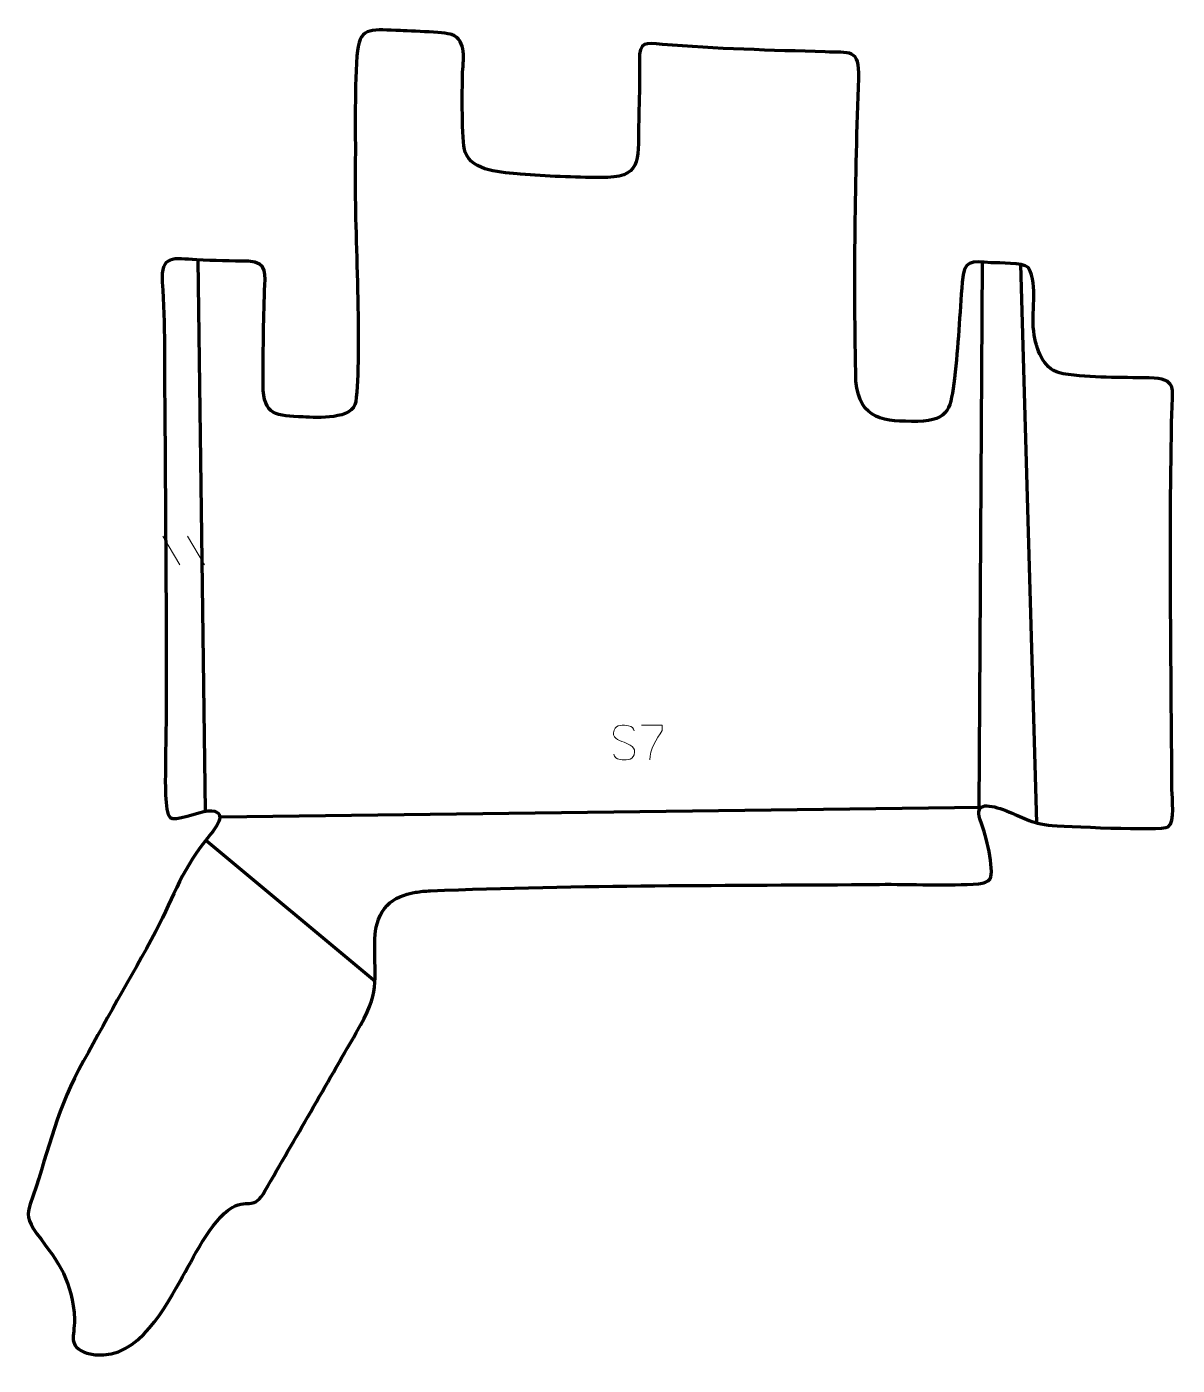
# Model space of a CAD drawing. Header units: millimetres. Extents: x -846 to -19, y -39 to 923.
import ezdxf

# ---------------------------------------------------------------- set-up
doc = ezdxf.new("R2010")
doc.units = ezdxf.units.MM
doc.header["$MEASUREMENT"] = 0
doc.layers.add('layer 2', color=7, linetype='Continuous')
doc.layers.add('layer 3', color=7, linetype='Continuous')

msp = doc.modelspace()

# ---------------------------------------------------------------- linework, layer by layer
at = {"layer": 'layer 2', "color": 140, "lineweight": 158}
for points in [[(-723.1344, 755.6946), (-723.1344, 755.6946), (-717.8897, 359.4724), (-717.8897, 359.4724)], [(-161.312, 360.573), (-161.312, 360.573), (-158.8469, 754.0821), (-158.8469, 754.0821)], [(-119.6916, 350.7769), (-119.6916, 350.7769), (-131.3797, 752.3333), (-131.3797, 752.3333)], [(-706.8352, 355.1886), (-706.8352, 355.1886), (-160.0917, 362.0962), (-160.0917, 362.0962)], [(-717.4852, 338.6304), (-717.4852, 338.6304), (-595.6805, 236.9973), (-595.6805, 236.9973)]]:
    msp.add_open_spline(points, degree=3, dxfattribs=at)
at = {"layer": 'layer 3', "color": 242, "lineweight": 158}
msp.add_open_spline([(-555.777, 301.8947), (-559.5055, 301.7389), (-563.1608, 301.4074), (-566.6811, 300.7973), (-566.6811, 300.7973), (-582.7184, 298.0176), (-594.9731, 289.5107), (-595.845, 266.8895), (-595.845, 266.8895), (-596.4709, 233.9862), (-591.2331, 230.7991), (-609.2199, 199.6377), (-609.2199, 199.6377), (-631.0412, 161.871), (-652.7465, 124.0371), (-674.6337, 86.3084), (-674.6337, 86.3084), (-683.3224, 71.331), (-685.1953, 80.922), (-698.4962, 74.1754), (-698.4962, 74.1754), (-713.8546, 64.5291), (-726.5533, 37.1362), (-735.8005, 21.1309), (-735.8005, 21.1309), (-749.5454, -2.9414), (-769.4049, -39.3578), (-802.9452, -30.7441), (-802.9452, -30.7441), (-816.8839, -25.3336), (-811.8776, -19.1637), (-811.6527, -6.4246), (-811.6527, -6.4246), (-813.6336, 21.322), (-822.3051, 33.9811), (-838.8671, 55.149), (-838.8671, 55.149), (-846.0822, 65.2687), (-846.0008, 69.4614), (-843.5883, 76.3893), (-843.5883, 76.3893), (-831.9032, 109.9456), (-825.8168, 140.5969), (-808.5357, 173.3128), (-808.5357, 173.3128), (-790.742, 206.999), (-771.4718, 239.4604), (-753.2171, 272.7737), (-753.2171, 272.7737), (-739.9339, 299.0476), (-734.058, 318.6093), (-714.3743, 341.981), (-714.3743, 341.981), (-709.2588, 348.055), (-700.7633, 360.0681), (-715.8041, 359.4001), (-715.8041, 359.4001), (-722.2297, 359.1147), (-739.8631, 351.3127), (-743.0405, 354.5037), (-743.0405, 354.5037), (-747.0273, 358.5075), (-746.4467, 382.1587), (-746.4132, 388.5561), (-746.4132, 388.5561), (-746.407, 401.4702), (-745.9587, 414.3893), (-745.8363, 427.3062), (-745.8363, 427.3062), (-745.8572, 450.707), (-745.8781, 474.1078), (-745.899, 497.5086), (-745.899, 497.5086), (-745.899, 497.5086), (-746.8406, 647.8822), (-746.8406, 647.8822), (-746.8406, 647.8822), (-747.2937, 677.9907), (-746.3679, 709.8675), (-748.6381, 739.5789), (-748.6381, 739.5789), (-750.1825, 759.7929), (-740.2069, 756.6356), (-723.8966, 755.7349), (-723.8966, 755.7349), (-711.415, 755.0677), (-699.1368, 754.8071), (-686.6452, 754.7093), (-686.6452, 754.7093), (-672.3087, 753.9111), (-674.7542, 744.9488), (-675.128, 733.6611), (-675.128, 733.6611), (-675.7523, 711.2235), (-676.2676, 688.0514), (-676.1368, 665.6256), (-676.1368, 665.6256), (-676.0069, 643.3692), (-666.3451, 643.6616), (-647.2496, 642.7017), (-647.2496, 642.7017), (-637.2657, 642.2), (-611.3258, 640.7028), (-609.5429, 653.6533), (-609.5429, 653.6533), (-604.9254, 687.1925), (-610.5078, 778.9943), (-609.9324, 816.9108), (-609.9324, 816.9108), (-609.5032, 845.1958), (-610.5941, 874.2402), (-608.6932, 902.4518), (-608.6932, 902.4518), (-607.2836, 923.3723), (-599.3669, 921.2976), (-580.7267, 920.7517), (-580.7267, 920.7517), (-574.478, 920.5528), (-545.0332, 919.4585), (-540.6029, 917.7772), (-540.6029, 917.7772), (-529.0584, 913.3957), (-532.5128, 899.0524), (-532.7244, 888.9837), (-532.7244, 888.9837), (-532.9523, 878.1436), (-533.5422, 841.922), (-530.8952, 833.2088), (-530.8952, 833.2088), (-525.8543, 819.0939), (-503.7621, 818.5894), (-491.0053, 817.3482), (-491.0053, 817.3482), (-472.4037, 815.8708), (-452.474, 815.075), (-433.8061, 814.8631), (-433.8061, 814.8631), (-403.597, 814.5199), (-406.6824, 826.5363), (-406.1494, 852.5499), (-406.1494, 852.5499), (-405.8282, 868.1495), (-405.2473, 883.7535), (-405.5265, 899.3544), (-405.5265, 899.3544), (-405.769, 912.9052), (-401.3864, 911.8327), (-388.8835, 910.7312), (-388.8835, 910.7312), (-351.0203, 907.3958), (-310.0476, 906.4898), (-272.0045, 905.2857), (-272.0045, 905.2857), (-254.5284, 904.7326), (-247.0452, 907.7902), (-247.8482, 886.407), (-247.8482, 886.407), (-250.3828, 816.0448), (-251.5, 738.9825), (-249.8888, 668.3433), (-249.8888, 668.3433), (-246.9152, 640.0837), (-229.5706, 639.426), (-205.3744, 639.5553), (-205.3744, 639.5553), (-182.2275, 640.0528), (-181.752, 649.6547), (-179.0422, 670.4686), (-179.0422, 670.4686), (-176.2282, 693.8641), (-175.3099, 716.3497), (-173.4946, 739.6919), (-173.4946, 739.6919), (-172.2259, 756.0042), (-167.4276, 754.7145), (-152.6773, 753.6284), (-152.6773, 753.6284), (-146.2364, 753.2329), (-130.5348, 754.0743), (-125.9457, 750.13), (-125.9457, 750.13), (-118.3716, 737.1813), (-124.4854, 717.2782), (-121.6169, 701.4626), (-121.6169, 701.4626), (-119.3684, 689.0655), (-114.7164, 676.3998), (-100.9729, 673.7382), (-100.9729, 673.7382), (-79.6292, 670.4643), (-60.3446, 671.3491), (-39.0383, 670.7556), (-39.0383, 670.7556), (-18.8399, 670.193), (-22.0937, 663.8112), (-22.6685, 645.7565), (-22.6685, 645.7565), (-24.8242, 555.3542), (-23.1456, 464.9811), (-22.6181, 374.5742), (-22.6181, 374.5742), (-22.5815, 368.3126), (-20.3144, 351.4148), (-25.2339, 347.9498), (-25.2339, 347.9498), (-31.0142, 344.7592), (-101.1644, 348.2725), (-111.4828, 349.1653), (-111.4828, 349.1653), (-127.2607, 351.5004), (-130.7132, 355.5716), (-144.0766, 360.2832), (-144.0766, 360.2832), (-155.542, 364.3255), (-165.8515, 365.7707), (-159.5689, 350.3226), (-159.5689, 350.3226), (-156.9538, 343.1698), (-149.8498, 316.6987), (-153.4611, 310.5434), (-153.4611, 310.5434), (-154.8031, 308.2561), (-158.0243, 307.3222), (-161.721, 307.0059), (-161.721, 307.0059), (-182.2618, 305.2486), (-211.4786, 306.7527), (-232.9633, 306.5399), (-232.9633, 306.5399), (-340.5485, 305.5448), (-448.2636, 306.3588), (-555.777, 301.8947)], degree=3, knots=[0, 0, 0, 0, 0.01694915, 0.01694915, 0.01694915, 0.01694915, 0.03389831, 0.03389831, 0.03389831, 0.03389831, 0.05084746, 0.05084746, 0.05084746, 0.05084746, 0.06779661, 0.06779661, 0.06779661, 0.06779661, 0.08474576, 0.08474576, 0.08474576, 0.08474576, 0.10169492, 0.10169492, 0.10169492, 0.10169492, 0.11864407, 0.11864407, 0.11864407, 0.11864407, 0.13559322, 0.13559322, 0.13559322, 0.13559322, 0.15254237, 0.15254237, 0.15254237, 0.15254237, 0.16949153, 0.16949153, 0.16949153, 0.16949153, 0.18644068, 0.18644068, 0.18644068, 0.18644068, 0.20338983, 0.20338983, 0.20338983, 0.20338983, 0.22033898, 0.22033898, 0.22033898, 0.22033898, 0.23728814, 0.23728814, 0.23728814, 0.23728814, 0.25423729, 0.25423729, 0.25423729, 0.25423729, 0.27118644, 0.27118644, 0.27118644, 0.27118644, 0.28813559, 0.28813559, 0.28813559, 0.28813559, 0.30508475, 0.30508475, 0.30508475, 0.30508475, 0.3220339, 0.3220339, 0.3220339, 0.3220339, 0.33898305, 0.33898305, 0.33898305, 0.33898305, 0.3559322, 0.3559322, 0.3559322, 0.3559322, 0.37288136, 0.37288136, 0.37288136, 0.37288136, 0.38983051, 0.38983051, 0.38983051, 0.38983051, 0.40677966, 0.40677966, 0.40677966, 0.40677966, 0.42372881, 0.42372881, 0.42372881, 0.42372881, 0.44067797, 0.44067797, 0.44067797, 0.44067797, 0.45762712, 0.45762712, 0.45762712, 0.45762712, 0.47457627, 0.47457627, 0.47457627, 0.47457627, 0.49152542, 0.49152542, 0.49152542, 0.49152542, 0.50847458, 0.50847458, 0.50847458, 0.50847458, 0.52542373, 0.52542373, 0.52542373, 0.52542373, 0.54237288, 0.54237288, 0.54237288, 0.54237288, 0.55932203, 0.55932203, 0.55932203, 0.55932203, 0.57627119, 0.57627119, 0.57627119, 0.57627119, 0.59322034, 0.59322034, 0.59322034, 0.59322034, 0.61016949, 0.61016949, 0.61016949, 0.61016949, 0.62711864, 0.62711864, 0.62711864, 0.62711864, 0.6440678, 0.6440678, 0.6440678, 0.6440678, 0.66101695, 0.66101695, 0.66101695, 0.66101695, 0.6779661, 0.6779661, 0.6779661, 0.6779661, 0.69491525, 0.69491525, 0.69491525, 0.69491525, 0.71186441, 0.71186441, 0.71186441, 0.71186441, 0.72881356, 0.72881356, 0.72881356, 0.72881356, 0.74576271, 0.74576271, 0.74576271, 0.74576271, 0.76271186, 0.76271186, 0.76271186, 0.76271186, 0.77966102, 0.77966102, 0.77966102, 0.77966102, 0.79661017, 0.79661017, 0.79661017, 0.79661017, 0.81355932, 0.81355932, 0.81355932, 0.81355932, 0.83050847, 0.83050847, 0.83050847, 0.83050847, 0.84745763, 0.84745763, 0.84745763, 0.84745763, 0.86440678, 0.86440678, 0.86440678, 0.86440678, 0.88135593, 0.88135593, 0.88135593, 0.88135593, 0.89830508, 0.89830508, 0.89830508, 0.89830508, 0.91525424, 0.91525424, 0.91525424, 0.91525424, 0.93220339, 0.93220339, 0.93220339, 0.93220339, 0.94915254, 0.94915254, 0.94915254, 0.94915254, 0.96610169, 0.96610169, 0.96610169, 0.96610169, 1, 1, 1, 1], dxfattribs=at)
at = {"layer": 'layer 3', "color": 250, "lineweight": 9}
for points in [[(-748.3167, 556.9757), (-748.3167, 556.9757), (-735.9524, 536.4314), (-735.9524, 536.4314)], [(-730.5868, 556.9757), (-730.5868, 556.9757), (-718.2225, 536.4314), (-718.2225, 536.4314)]]:
    msp.add_open_spline(points, degree=3, dxfattribs=at)
for points in [[(-416.6211, 408.6862), (-420.8694, 410.1566), (-425.7775, 411.9524), (-423.7724, 417.4727), (-423.7724, 417.4727), (-422.2689, 421.6126), (-417.0553, 421.2241), (-413.4517, 420.623), (-413.4517, 420.623), (-410.5911, 420.1458), (-409.7264, 418.9326), (-409.4158, 416.8485)], [(-404.0346, 420.9916), (-404.0346, 420.9916), (-389.2185, 420.9916), (-389.2185, 420.9916), (-389.2185, 420.9916), (-389.2188, 419.742), (-389.2188, 418.4924), (-389.2185, 417.2426), (-389.2185, 417.2426), (-393.2129, 411.2455), (-398.1281, 403.4119), (-398.1281, 396.0331)], [(-416.6211, 408.6861), (-412.6025, 407.0394), (-407.573, 405.1511), (-409.407, 399.7908), (-409.407, 399.7908), (-410.8668, 395.5244), (-415.7776, 395.7811), (-419.5037, 396.3358), (-419.5037, 396.3358), (-422.2537, 396.7456), (-423.4746, 397.9591), (-423.8526, 400.0713)]]:
    msp.add_open_spline(points, degree=3, knots=[0, 0, 0, 0, 0.25, 0.25, 0.25, 0.25, 0.5, 0.5, 0.5, 0.5, 1, 1, 1, 1], dxfattribs=at)

doc.saveas('drawing.dxf')
